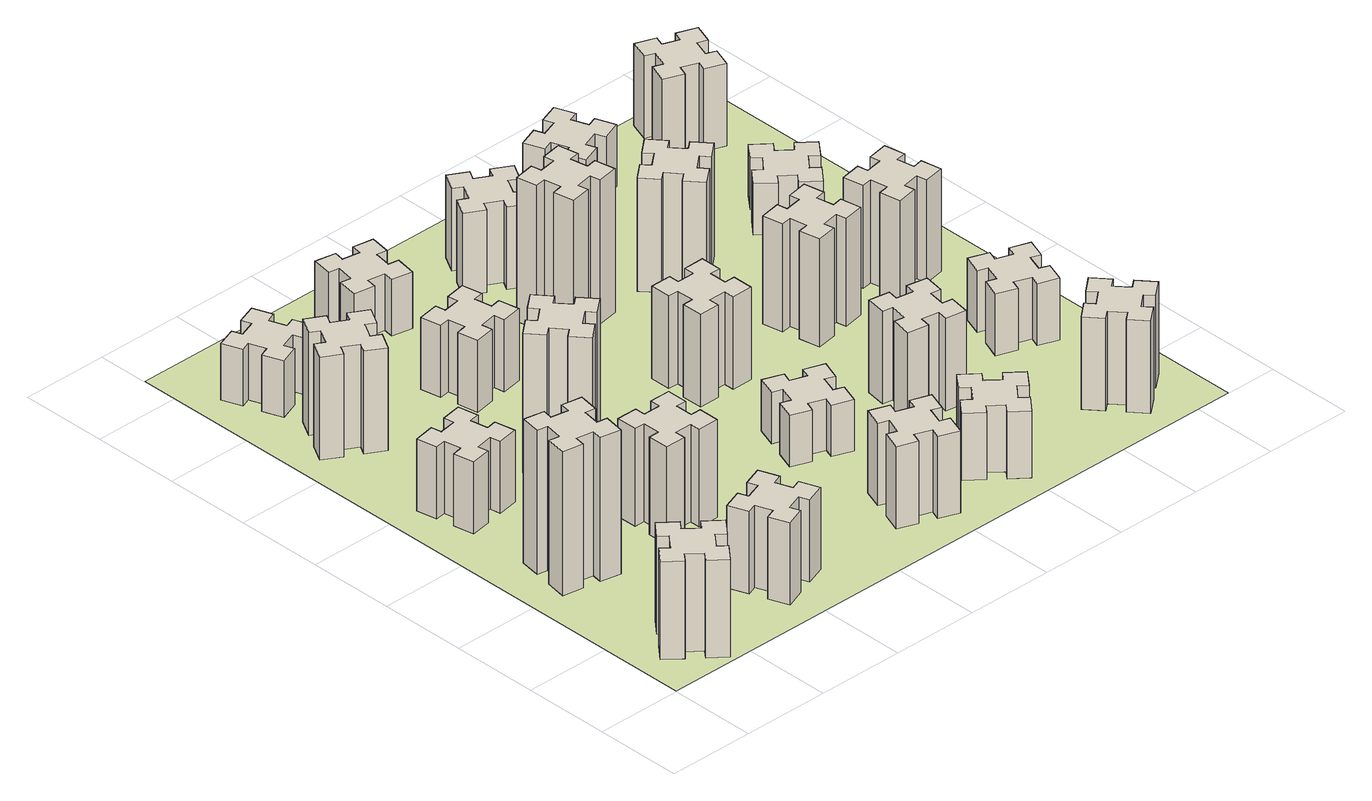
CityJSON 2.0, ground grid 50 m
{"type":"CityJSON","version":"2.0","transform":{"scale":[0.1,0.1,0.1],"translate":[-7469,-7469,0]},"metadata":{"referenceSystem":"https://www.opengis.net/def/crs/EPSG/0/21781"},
"CityObjects":{
"building1":{"type":"Building","attributes":{"class":"1000","function":"1000","usage":"1000","yearOfConstruction":2016,"roofType":"1000","measuredHeight":57,"storeysAboveGround":30,"storeysBelowGround":0},"geometry":[{"type":"Solid","lod":"1","boundaries":[[[[0,1,2,3,4,5,6,7,8,9,10,11,12,13,14,15,16,17,18,19]],[[17,16,20,21]],[[16,15,22,20]],[[15,14,23,22]],[[14,13,24,23]],[[13,12,25,24]],[[12,11,26,25]],[[11,10,27,26]],[[10,9,28,27]],[[9,8,29,28]],[[8,7,30,29]],[[7,6,31,30]],[[6,5,32,31]],[[5,4,33,32]],[[4,3,34,33]],[[3,2,35,34]],[[2,1,36,35]],[[1,0,37,36]],[[0,19,38,37]],[[19,18,39,38]],[[18,17,21,39]],[[24,25,26,27,28,29,30,31,32,33,34,35,36,37,38,39,21,20,22,23]]]]}]},
"building2":{"type":"Building","attributes":{"class":"1000","function":"1000","usage":"1000","yearOfConstruction":2016,"roofType":"1000","measuredHeight":84,"storeysAboveGround":30,"storeysBelowGround":0},"geometry":[{"type":"Solid","lod":"1","boundaries":[[[[40,41,42,43,44,45,46,47,48,49,50,51,52,53,54,55,56,57,58,59]],[[57,56,60,61]],[[56,55,62,60]],[[55,54,63,62]],[[54,53,64,63]],[[53,52,65,64]],[[52,51,66,65]],[[51,50,67,66]],[[50,49,68,67]],[[49,48,69,68]],[[48,47,70,69]],[[47,46,71,70]],[[46,45,72,71]],[[45,44,73,72]],[[44,43,74,73]],[[43,42,75,74]],[[42,41,76,75]],[[41,40,77,76]],[[40,59,78,77]],[[59,58,79,78]],[[58,57,61,79]],[[64,65,66,67,68,69,70,71,72,73,74,75,76,77,78,79,61,60,62,63]]]]}]},
"building3":{"type":"Building","attributes":{"class":"1000","function":"1000","usage":"1000","yearOfConstruction":2016,"roofType":"1000","measuredHeight":42,"storeysAboveGround":30,"storeysBelowGround":0},"geometry":[{"type":"Solid","lod":"1","boundaries":[[[[80,81,82,83,84,85,86,87,88,89,90,91,92,93,94,95,96,97,98,99]],[[97,96,100,101]],[[96,95,102,100]],[[95,94,103,102]],[[94,93,104,103]],[[93,92,105,104]],[[92,91,106,105]],[[91,90,107,106]],[[90,89,108,107]],[[89,88,109,108]],[[88,87,110,109]],[[87,86,111,110]],[[86,85,112,111]],[[85,84,113,112]],[[84,83,114,113]],[[83,82,115,114]],[[82,81,116,115]],[[81,80,117,116]],[[80,99,118,117]],[[99,98,119,118]],[[98,97,101,119]],[[104,105,106,107,108,109,110,111,112,113,114,115,116,117,118,119,101,100,102,103]]]]}]},
"building4":{"type":"Building","attributes":{"class":"1000","function":"1000","usage":"1000","yearOfConstruction":2016,"roofType":"1000","measuredHeight":48,"storeysAboveGround":30,"storeysBelowGround":0},"geometry":[{"type":"Solid","lod":"1","boundaries":[[[[120,121,122,123,124,125,126,127,128,129,130,131,132,133,134,135,136,137,138,139]],[[137,136,140,141]],[[136,135,142,140]],[[135,134,143,142]],[[134,133,144,143]],[[133,132,145,144]],[[132,131,146,145]],[[131,130,147,146]],[[130,129,148,147]],[[129,128,149,148]],[[128,127,150,149]],[[127,126,151,150]],[[126,125,152,151]],[[125,124,153,152]],[[124,123,154,153]],[[123,122,155,154]],[[122,121,156,155]],[[121,120,157,156]],[[120,139,158,157]],[[139,138,159,158]],[[138,137,141,159]],[[144,145,146,147,148,149,150,151,152,153,154,155,156,157,158,159,141,140,142,143]]]]}]},
"building5":{"type":"Building","attributes":{"class":"1000","function":"1000","usage":"1000","yearOfConstruction":2016,"roofType":"1000","measuredHeight":60,"storeysAboveGround":30,"storeysBelowGround":0},"geometry":[{"type":"Solid","lod":"1","boundaries":[[[[160,161,162,163,164,165,166,167,168,169,170,171,172,173,174,175,176,177,178,179]],[[177,176,180,181]],[[176,175,182,180]],[[175,174,183,182]],[[174,173,184,183]],[[173,172,185,184]],[[172,171,186,185]],[[171,170,187,186]],[[170,169,188,187]],[[169,168,189,188]],[[168,167,190,189]],[[167,166,191,190]],[[166,165,192,191]],[[165,164,193,192]],[[164,163,194,193]],[[163,162,195,194]],[[162,161,196,195]],[[161,160,197,196]],[[160,179,198,197]],[[179,178,199,198]],[[178,177,181,199]],[[184,185,186,187,188,189,190,191,192,193,194,195,196,197,198,199,181,180,182,183]]]]}]},
"building6":{"type":"Building","attributes":{"class":"1000","function":"1000","usage":"1000","yearOfConstruction":2016,"roofType":"1000","measuredHeight":33,"storeysAboveGround":30,"storeysBelowGround":0},"geometry":[{"type":"Solid","lod":"1","boundaries":[[[[200,201,202,203,204,205,206,207,208,209,210,211,212,213,214,215,216,217,218,219]],[[217,216,220,221]],[[216,215,222,220]],[[215,214,223,222]],[[214,213,224,223]],[[213,212,225,224]],[[212,211,226,225]],[[211,210,227,226]],[[210,209,228,227]],[[209,208,229,228]],[[208,207,230,229]],[[207,206,231,230]],[[206,205,232,231]],[[205,204,233,232]],[[204,203,234,233]],[[203,202,235,234]],[[202,201,236,235]],[[201,200,237,236]],[[200,219,238,237]],[[219,218,239,238]],[[218,217,221,239]],[[224,225,226,227,228,229,230,231,232,233,234,235,236,237,238,239,221,220,222,223]]]]}]},
"building7":{"type":"Building","attributes":{"class":"1000","function":"1000","usage":"1000","yearOfConstruction":2016,"roofType":"1000","measuredHeight":57,"storeysAboveGround":30,"storeysBelowGround":0},"geometry":[{"type":"Solid","lod":"1","boundaries":[[[[240,241,242,243,244,245,246,247,248,249,250,251,252,253,254,255,256,257,258,259]],[[257,256,260,261]],[[256,255,262,260]],[[255,254,263,262]],[[254,253,264,263]],[[253,252,265,264]],[[252,251,266,265]],[[251,250,267,266]],[[250,249,268,267]],[[249,248,269,268]],[[248,247,270,269]],[[247,246,271,270]],[[246,245,272,271]],[[245,244,273,272]],[[244,243,274,273]],[[243,242,275,274]],[[242,241,276,275]],[[241,240,277,276]],[[240,259,278,277]],[[259,258,279,278]],[[258,257,261,279]],[[264,265,266,267,268,269,270,271,272,273,274,275,276,277,278,279,261,260,262,263]]]]}]},
"building8":{"type":"Building","attributes":{"class":"1000","function":"1000","usage":"1000","yearOfConstruction":2016,"roofType":"1000","measuredHeight":81,"storeysAboveGround":30,"storeysBelowGround":0},"geometry":[{"type":"Solid","lod":"1","boundaries":[[[[280,281,282,283,284,285,286,287,288,289,290,291,292,293,294,295,296,297,298,299]],[[297,296,300,301]],[[296,295,302,300]],[[295,294,303,302]],[[294,293,304,303]],[[293,292,305,304]],[[292,291,306,305]],[[291,290,307,306]],[[290,289,308,307]],[[289,288,309,308]],[[288,287,310,309]],[[287,286,311,310]],[[286,285,312,311]],[[285,284,313,312]],[[284,283,314,313]],[[283,282,315,314]],[[282,281,316,315]],[[281,280,317,316]],[[280,299,318,317]],[[299,298,319,318]],[[298,297,301,319]],[[304,305,306,307,308,309,310,311,312,313,314,315,316,317,318,319,301,300,302,303]]]]}]},
"building9":{"type":"Building","attributes":{"class":"1000","function":"1000","usage":"1000","yearOfConstruction":2016,"roofType":"1000","measuredHeight":42,"storeysAboveGround":30,"storeysBelowGround":0},"geometry":[{"type":"Solid","lod":"1","boundaries":[[[[320,321,322,323,324,325,326,327,328,329,330,331,332,333,334,335,336,337,338,339]],[[337,336,340,341]],[[336,335,342,340]],[[335,334,343,342]],[[334,333,344,343]],[[333,332,345,344]],[[332,331,346,345]],[[331,330,347,346]],[[330,329,348,347]],[[329,328,349,348]],[[328,327,350,349]],[[327,326,351,350]],[[326,325,352,351]],[[325,324,353,352]],[[324,323,354,353]],[[323,322,355,354]],[[322,321,356,355]],[[321,320,357,356]],[[320,339,358,357]],[[339,338,359,358]],[[338,337,341,359]],[[344,345,346,347,348,349,350,351,352,353,354,355,356,357,358,359,341,340,342,343]]]]}]},
"building10":{"type":"Building","attributes":{"class":"1000","function":"1000","usage":"1000","yearOfConstruction":2016,"roofType":"1000","measuredHeight":48,"storeysAboveGround":30,"storeysBelowGround":0},"geometry":[{"type":"Solid","lod":"1","boundaries":[[[[360,361,362,363,364,365,366,367,368,369,370,371,372,373,374,375,376,377,378,379]],[[377,376,380,381]],[[376,375,382,380]],[[375,374,383,382]],[[374,373,384,383]],[[373,372,385,384]],[[372,371,386,385]],[[371,370,387,386]],[[370,369,388,387]],[[369,368,389,388]],[[368,367,390,389]],[[367,366,391,390]],[[366,365,392,391]],[[365,364,393,392]],[[364,363,394,393]],[[363,362,395,394]],[[362,361,396,395]],[[361,360,397,396]],[[360,379,398,397]],[[379,378,399,398]],[[378,377,381,399]],[[384,385,386,387,388,389,390,391,392,393,394,395,396,397,398,399,381,380,382,383]]]]}]},
"building11":{"type":"Building","attributes":{"class":"1000","function":"1000","usage":"1000","yearOfConstruction":2016,"roofType":"1000","measuredHeight":33,"storeysAboveGround":30,"storeysBelowGround":0},"geometry":[{"type":"Solid","lod":"1","boundaries":[[[[400,401,402,403,404,405,406,407,408,409,410,411,412,413,414,415,416,417,418,419]],[[417,416,420,421]],[[416,415,422,420]],[[415,414,423,422]],[[414,413,424,423]],[[413,412,425,424]],[[412,411,426,425]],[[411,410,427,426]],[[410,409,428,427]],[[409,408,429,428]],[[408,407,430,429]],[[407,406,431,430]],[[406,405,432,431]],[[405,404,433,432]],[[404,403,434,433]],[[403,402,435,434]],[[402,401,436,435]],[[401,400,437,436]],[[400,419,438,437]],[[419,418,439,438]],[[418,417,421,439]],[[424,425,426,427,428,429,430,431,432,433,434,435,436,437,438,439,421,420,422,423]]]]}]},
"building12":{"type":"Building","attributes":{"class":"1000","function":"1000","usage":"1000","yearOfConstruction":2016,"roofType":"1000","measuredHeight":30,"storeysAboveGround":30,"storeysBelowGround":0},"geometry":[{"type":"Solid","lod":"1","boundaries":[[[[440,441,442,443,444,445,446,447,448,449,450,451,452,453,454,455,456,457,458,459]],[[457,456,460,461]],[[456,455,462,460]],[[455,454,463,462]],[[454,453,464,463]],[[453,452,465,464]],[[452,451,466,465]],[[451,450,467,466]],[[450,449,468,467]],[[449,448,469,468]],[[448,447,470,469]],[[447,446,471,470]],[[446,445,472,471]],[[445,444,473,472]],[[444,443,474,473]],[[443,442,475,474]],[[442,441,476,475]],[[441,440,477,476]],[[440,459,478,477]],[[459,458,479,478]],[[458,457,461,479]],[[464,465,466,467,468,469,470,471,472,473,474,475,476,477,478,479,461,460,462,463]]]]}]},
"building13":{"type":"Building","attributes":{"class":"1000","function":"1000","usage":"1000","yearOfConstruction":2016,"roofType":"1000","measuredHeight":54,"storeysAboveGround":30,"storeysBelowGround":0},"geometry":[{"type":"Solid","lod":"1","boundaries":[[[[480,481,482,483,484,485,486,487,488,489,490,491,492,493,494,495,496,497,498,499]],[[497,496,500,501]],[[496,495,502,500]],[[495,494,503,502]],[[494,493,504,503]],[[493,492,505,504]],[[492,491,506,505]],[[491,490,507,506]],[[490,489,508,507]],[[489,488,509,508]],[[488,487,510,509]],[[487,486,511,510]],[[486,485,512,511]],[[485,484,513,512]],[[484,483,514,513]],[[483,482,515,514]],[[482,481,516,515]],[[481,480,517,516]],[[480,499,518,517]],[[499,498,519,518]],[[498,497,501,519]],[[504,505,506,507,508,509,510,511,512,513,514,515,516,517,518,519,501,500,502,503]]]]}]},
"building14":{"type":"Building","attributes":{"class":"1000","function":"1000","usage":"1000","yearOfConstruction":2016,"roofType":"1000","measuredHeight":39,"storeysAboveGround":30,"storeysBelowGround":0},"geometry":[{"type":"Solid","lod":"1","boundaries":[[[[520,521,522,523,524,525,526,527,528,529,530,531,532,533,534,535,536,537,538,539]],[[537,536,540,541]],[[536,535,542,540]],[[535,534,543,542]],[[534,533,544,543]],[[533,532,545,544]],[[532,531,546,545]],[[531,530,547,546]],[[530,529,548,547]],[[529,528,549,548]],[[528,527,550,549]],[[527,526,551,550]],[[526,525,552,551]],[[525,524,553,552]],[[524,523,554,553]],[[523,522,555,554]],[[522,521,556,555]],[[521,520,557,556]],[[520,539,558,557]],[[539,538,559,558]],[[538,537,541,559]],[[544,545,546,547,548,549,550,551,552,553,554,555,556,557,558,559,541,540,542,543]]]]}]},
"building15":{"type":"Building","attributes":{"class":"1000","function":"1000","usage":"1000","yearOfConstruction":2016,"roofType":"1000","measuredHeight":84,"storeysAboveGround":30,"storeysBelowGround":0},"geometry":[{"type":"Solid","lod":"1","boundaries":[[[[560,561,562,563,564,565,566,567,568,569,570,571,572,573,574,575,576,577,578,579]],[[577,576,580,581]],[[576,575,582,580]],[[575,574,583,582]],[[574,573,584,583]],[[573,572,585,584]],[[572,571,586,585]],[[571,570,587,586]],[[570,569,588,587]],[[569,568,589,588]],[[568,567,590,589]],[[567,566,591,590]],[[566,565,592,591]],[[565,564,593,592]],[[564,563,594,593]],[[563,562,595,594]],[[562,561,596,595]],[[561,560,597,596]],[[560,579,598,597]],[[579,578,599,598]],[[578,577,581,599]],[[584,585,586,587,588,589,590,591,592,593,594,595,596,597,598,599,581,580,582,583]]]]}]},
"building16":{"type":"Building","attributes":{"class":"1000","function":"1000","usage":"1000","yearOfConstruction":2016,"roofType":"1000","measuredHeight":48,"storeysAboveGround":30,"storeysBelowGround":0},"geometry":[{"type":"Solid","lod":"1","boundaries":[[[[600,601,602,603,604,605,606,607,608,609,610,611,612,613,614,615,616,617,618,619]],[[617,616,620,621]],[[616,615,622,620]],[[615,614,623,622]],[[614,613,624,623]],[[613,612,625,624]],[[612,611,626,625]],[[611,610,627,626]],[[610,609,628,627]],[[609,608,629,628]],[[608,607,630,629]],[[607,606,631,630]],[[606,605,632,631]],[[605,604,633,632]],[[604,603,634,633]],[[603,602,635,634]],[[602,601,636,635]],[[601,600,637,636]],[[600,619,638,637]],[[619,618,639,638]],[[618,617,621,639]],[[624,625,626,627,628,629,630,631,632,633,634,635,636,637,638,639,621,620,622,623]]]]}]},
"building17":{"type":"Building","attributes":{"class":"1000","function":"1000","usage":"1000","yearOfConstruction":2016,"roofType":"1000","measuredHeight":54,"storeysAboveGround":30,"storeysBelowGround":0},"geometry":[{"type":"Solid","lod":"1","boundaries":[[[[640,641,642,643,644,645,646,647,648,649,650,651,652,653,654,655,656,657,658,659]],[[657,656,660,661]],[[656,655,662,660]],[[655,654,663,662]],[[654,653,664,663]],[[653,652,665,664]],[[652,651,666,665]],[[651,650,667,666]],[[650,649,668,667]],[[649,648,669,668]],[[648,647,670,669]],[[647,646,671,670]],[[646,645,672,671]],[[645,644,673,672]],[[644,643,674,673]],[[643,642,675,674]],[[642,641,676,675]],[[641,640,677,676]],[[640,659,678,677]],[[659,658,679,678]],[[658,657,661,679]],[[664,665,666,667,668,669,670,671,672,673,674,675,676,677,678,679,661,660,662,663]]]]}]},
"building18":{"type":"Building","attributes":{"class":"1000","function":"1000","usage":"1000","yearOfConstruction":2016,"roofType":"1000","measuredHeight":63,"storeysAboveGround":30,"storeysBelowGround":0},"geometry":[{"type":"Solid","lod":"1","boundaries":[[[[680,681,682,683,684,685,686,687,688,689,690,691,692,693,694,695,696,697,698,699]],[[697,696,700,701]],[[696,695,702,700]],[[695,694,703,702]],[[694,693,704,703]],[[693,692,705,704]],[[692,691,706,705]],[[691,690,707,706]],[[690,689,708,707]],[[689,688,709,708]],[[688,687,710,709]],[[687,686,711,710]],[[686,685,712,711]],[[685,684,713,712]],[[684,683,714,713]],[[683,682,715,714]],[[682,681,716,715]],[[681,680,717,716]],[[680,699,718,717]],[[699,698,719,718]],[[698,697,701,719]],[[704,705,706,707,708,709,710,711,712,713,714,715,716,717,718,719,701,700,702,703]]]]}]},
"building19":{"type":"Building","attributes":{"class":"1000","function":"1000","usage":"1000","yearOfConstruction":2016,"roofType":"1000","measuredHeight":66,"storeysAboveGround":30,"storeysBelowGround":0},"geometry":[{"type":"Solid","lod":"1","boundaries":[[[[720,721,722,723,724,725,726,727,728,729,730,731,732,733,734,735,736,737,738,739]],[[737,736,740,741]],[[736,735,742,740]],[[735,734,743,742]],[[734,733,744,743]],[[733,732,745,744]],[[732,731,746,745]],[[731,730,747,746]],[[730,729,748,747]],[[729,728,749,748]],[[728,727,750,749]],[[727,726,751,750]],[[726,725,752,751]],[[725,724,753,752]],[[724,723,754,753]],[[723,722,755,754]],[[722,721,756,755]],[[721,720,757,756]],[[720,739,758,757]],[[739,738,759,758]],[[738,737,741,759]],[[744,745,746,747,748,749,750,751,752,753,754,755,756,757,758,759,741,740,742,743]]]]}]},
"building20":{"type":"Building","attributes":{"class":"1000","function":"1000","usage":"1000","yearOfConstruction":2016,"roofType":"1000","measuredHeight":54,"storeysAboveGround":30,"storeysBelowGround":0},"geometry":[{"type":"Solid","lod":"1","boundaries":[[[[760,761,762,763,764,765,766,767,768,769,770,771,772,773,774,775,776,777,778,779]],[[777,776,780,781]],[[776,775,782,780]],[[775,774,783,782]],[[774,773,784,783]],[[773,772,785,784]],[[772,771,786,785]],[[771,770,787,786]],[[770,769,788,787]],[[769,768,789,788]],[[768,767,790,789]],[[767,766,791,790]],[[766,765,792,791]],[[765,764,793,792]],[[764,763,794,793]],[[763,762,795,794]],[[762,761,796,795]],[[761,760,797,796]],[[760,779,798,797]],[[779,778,799,798]],[[778,777,781,799]],[[784,785,786,787,788,789,790,791,792,793,794,795,796,797,798,799,781,780,782,783]]]]}]},
"building21":{"type":"Building","attributes":{"class":"1000","function":"1000","usage":"1000","yearOfConstruction":2016,"roofType":"1000","measuredHeight":36,"storeysAboveGround":30,"storeysBelowGround":0},"geometry":[{"type":"Solid","lod":"1","boundaries":[[[[800,801,802,803,804,805,806,807,808,809,810,811,812,813,814,815,816,817,818,819]],[[817,816,820,821]],[[816,815,822,820]],[[815,814,823,822]],[[814,813,824,823]],[[813,812,825,824]],[[812,811,826,825]],[[811,810,827,826]],[[810,809,828,827]],[[809,808,829,828]],[[808,807,830,829]],[[807,806,831,830]],[[806,805,832,831]],[[805,804,833,832]],[[804,803,834,833]],[[803,802,835,834]],[[802,801,836,835]],[[801,800,837,836]],[[800,819,838,837]],[[819,818,839,838]],[[818,817,821,839]],[[824,825,826,827,828,829,830,831,832,833,834,835,836,837,838,839,821,820,822,823]]]]}]},
"building22":{"type":"Building","attributes":{"class":"1000","function":"1000","usage":"1000","yearOfConstruction":2016,"roofType":"1000","measuredHeight":36,"storeysAboveGround":30,"storeysBelowGround":0},"geometry":[{"type":"Solid","lod":"1","boundaries":[[[[840,841,842,843,844,845,846,847,848,849,850,851,852,853,854,855,856,857,858,859]],[[857,856,860,861]],[[856,855,862,860]],[[855,854,863,862]],[[854,853,864,863]],[[853,852,865,864]],[[852,851,866,865]],[[851,850,867,866]],[[850,849,868,867]],[[849,848,869,868]],[[848,847,870,869]],[[847,846,871,870]],[[846,845,872,871]],[[845,844,873,872]],[[844,843,874,873]],[[843,842,875,874]],[[842,841,876,875]],[[841,840,877,876]],[[840,859,878,877]],[[859,858,879,878]],[[858,857,861,879]],[[864,865,866,867,868,869,870,871,872,873,874,875,876,877,878,879,861,860,862,863]]]]}]},
"building23":{"type":"Building","attributes":{"class":"1000","function":"1000","usage":"1000","yearOfConstruction":2016,"roofType":"1000","measuredHeight":60,"storeysAboveGround":30,"storeysBelowGround":0},"geometry":[{"type":"Solid","lod":"1","boundaries":[[[[880,881,882,883,884,885,886,887,888,889,890,891,892,893,894,895,896,897,898,899]],[[897,896,900,901]],[[896,895,902,900]],[[895,894,903,902]],[[894,893,904,903]],[[893,892,905,904]],[[892,891,906,905]],[[891,890,907,906]],[[890,889,908,907]],[[889,888,909,908]],[[888,887,910,909]],[[887,886,911,910]],[[886,885,912,911]],[[885,884,913,912]],[[884,883,914,913]],[[883,882,915,914]],[[882,881,916,915]],[[881,880,917,916]],[[880,899,918,917]],[[899,898,919,918]],[[898,897,901,919]],[[904,905,906,907,908,909,910,911,912,913,914,915,916,917,918,919,901,900,902,903]]]]}]},
"building24":{"type":"Building","attributes":{"class":"1000","function":"1000","usage":"1000","yearOfConstruction":2016,"roofType":"1000","measuredHeight":30,"storeysAboveGround":30,"storeysBelowGround":0},"geometry":[{"type":"Solid","lod":"1","boundaries":[[[[920,921,922,923,924,925,926,927,928,929,930,931,932,933,934,935,936,937,938,939]],[[937,936,940,941]],[[936,935,942,940]],[[935,934,943,942]],[[934,933,944,943]],[[933,932,945,944]],[[932,931,946,945]],[[931,930,947,946]],[[930,929,948,947]],[[929,928,949,948]],[[928,927,950,949]],[[927,926,951,950]],[[926,925,952,951]],[[925,924,953,952]],[[924,923,954,953]],[[923,922,955,954]],[[922,921,956,955]],[[921,920,957,956]],[[920,939,958,957]],[[939,938,959,958]],[[938,937,941,959]],[[944,945,946,947,948,949,950,951,952,953,954,955,956,957,958,959,941,940,942,943]]]]}]},
"building25":{"type":"Building","attributes":{"class":"1000","function":"1000","usage":"1000","yearOfConstruction":2016,"roofType":"1000","measuredHeight":48,"storeysAboveGround":30,"storeysBelowGround":0},"geometry":[{"type":"Solid","lod":"1","boundaries":[[[[960,961,962,963,964,965,966,967,968,969,970,971,972,973,974,975,976,977,978,979]],[[977,976,980,981]],[[976,975,982,980]],[[975,974,983,982]],[[974,973,984,983]],[[973,972,985,984]],[[972,971,986,985]],[[971,970,987,986]],[[970,969,988,987]],[[969,968,989,988]],[[968,967,990,989]],[[967,966,991,990]],[[966,965,992,991]],[[965,964,993,992]],[[964,963,994,993]],[[963,962,995,994]],[[962,961,996,995]],[[961,960,997,996]],[[960,979,998,997]],[[979,978,999,998]],[[978,977,981,999]],[[984,985,986,987,988,989,990,991,992,993,994,995,996,997,998,999,981,980,982,983]]]]}]},
"landuse1":{"type":"LandUse","attributes":{"name":"plot1","function":"1010"},"geometry":[{"type":"MultiSurface","lod":"1","boundaries":[[[1000,1001,1002,1003]]]}]}
},
"vertices":[
[427,166,0],[492,243,0],[538,204,0],[615,296,0],[523,373,0],[484,327,0],[408,392,0],[446,438,0],[354,515,0],[277,423,0],[323,384,0],[259,308,0],[213,346,0],[136,254,0],[228,177,0],[266,223,0],[343,159,0],[304,113,0],[396,36,0],[473,128,0],[343,159,570],[304,113,570],[266,223,570],[228,177,570],[136,254,570],[213,346,570],[259,308,570],[323,384,570],[277,423,570],[354,515,570],[446,438,570],[408,392,570],[484,327,570],[523,373,570],[615,296,570],[538,204,570],[492,243,570],[427,166,570],[473,128,570],[396,36,570],
[475,1047,0],[492,1145,0],[551,1135,0],[572,1253,0],[454,1274,0],[444,1215,0],[345,1232,0],[356,1291,0],[237,1312,0],[217,1194,0],[276,1184,0],[258,1085,0],[199,1096,0],[178,977,0],[297,957,0],[307,1016,0],[405,998,0],[395,939,0],[513,918,0],[534,1037,0],[405,998,840],[395,939,840],[307,1016,840],[297,957,840],[178,977,840],[199,1096,840],[258,1085,840],[276,1184,840],[217,1194,840],[237,1312,840],[356,1291,840],[345,1232,840],[444,1215,840],[454,1274,840],[572,1253,840],[551,1135,840],[492,1145,840],[475,1047,840],[534,1037,840],[513,918,840],
[405,1972,0],[307,1955,0],[297,2014,0],[178,1993,0],[199,1875,0],[258,1885,0],[276,1787,0],[217,1777,0],[237,1658,0],[356,1679,0],[345,1738,0],[444,1756,0],[454,1697,0],[572,1717,0],[551,1836,0],[492,1825,0],[475,1924,0],[534,1934,0],[513,2052,0],[395,2031,0],[475,1924,420],[534,1934,420],[492,1825,420],[551,1836,420],[572,1717,420],[454,1697,420],[444,1756,420],[345,1738,420],[356,1679,420],[237,1658,420],[217,1777,420],[276,1787,420],[258,1885,420],[199,1875,420],[178,1993,420],[297,2014,420],[307,1955,420],[405,1972,420],[395,2031,420],[513,2052,420],
[895,385,0],[929,291,0],[873,270,0],[914,157,0],[1027,199,0],[1006,255,0],[1100,289,0],[1120,233,0],[1233,274,0],[1192,387,0],[1136,366,0],[1102,460,0],[1158,480,0],[1117,593,0],[1004,552,0],[1025,496,0],[931,462,0],[910,518,0],[797,477,0],[839,364,0],[931,462,480],[910,518,480],[1025,496,480],[1004,552,480],[1117,593,480],[1158,480,480],[1102,460,480],[1136,366,480],[1192,387,480],[1233,274,480],[1120,233,480],[1100,289,480],[1006,255,480],[1027,199,480],[914,157,480],[873,270,480],[929,291,480],[895,385,480],[839,364,480],[797,477,480],
[277,2625,0],[364,2575,0],[334,2523,0],[438,2463,0],[498,2567,0],[446,2597,0],[496,2684,0],[548,2654,0],[608,2758,0],[504,2818,0],[474,2766,0],[387,2816,0],[417,2868,0],[313,2928,0],[253,2824,0],[305,2794,0],[255,2707,0],[203,2737,0],[143,2633,0],[247,2573,0],[255,2707,600],[203,2737,600],[305,2794,600],[253,2824,600],[313,2928,600],[417,2868,600],[387,2816,600],[474,2766,600],[504,2818,600],[608,2758,600],[548,2654,600],[496,2684,600],[446,2597,600],[498,2567,600],[438,2463,600],[334,2523,600],[364,2575,600],[277,2625,600],[247,2573,600],[143,2633,600],
[366,3115,0],[460,3149,0],[480,3093,0],[593,3134,0],[552,3247,0],[496,3226,0],[462,3320,0],[518,3340,0],[477,3453,0],[364,3412,0],[385,3356,0],[291,3322,0],[270,3378,0],[157,3337,0],[199,3224,0],[255,3245,0],[289,3151,0],[233,3130,0],[274,3017,0],[387,3059,0],[289,3151,330],[233,3130,330],[255,3245,330],[199,3224,330],[157,3337,330],[270,3378,330],[291,3322,330],[385,3356,330],[364,3412,330],[477,3453,330],[518,3340,330],[462,3320,330],[496,3226,330],[552,3247,330],[593,3134,330],[480,3093,330],[460,3149,330],[366,3115,330],[387,3059,330],[274,3017,330],
[965,1005,0],[1065,1005,0],[1065,945,0],[1185,945,0],[1185,1065,0],[1125,1065,0],[1125,1165,0],[1185,1165,0],[1185,1285,0],[1065,1285,0],[1065,1225,0],[965,1225,0],[965,1285,0],[845,1285,0],[845,1165,0],[905,1165,0],[905,1065,0],[845,1065,0],[845,945,0],[965,945,0],[905,1065,570],[845,1065,570],[905,1165,570],[845,1165,570],[845,1285,570],[965,1285,570],[965,1225,570],[1065,1225,570],[1065,1285,570],[1185,1285,570],[1185,1165,570],[1125,1165,570],[1125,1065,570],[1185,1065,570],[1185,945,570],[1065,945,570],[1065,1005,570],[965,1005,570],[965,945,570],[845,945,570],
[983,1972,0],[906,1907,0],[868,1953,0],[776,1876,0],[853,1784,0],[899,1823,0],[963,1746,0],[917,1708,0],[994,1616,0],[1086,1693,0],[1048,1739,0],[1124,1803,0],[1163,1757,0],[1255,1834,0],[1178,1926,0],[1132,1888,0],[1067,1964,0],[1113,2003,0],[1036,2095,0],[944,2018,0],[1067,1964,810],[1113,2003,810],[1132,1888,810],[1178,1926,810],[1255,1834,810],[1163,1757,810],[1124,1803,810],[1048,1739,810],[1086,1693,810],[994,1616,810],[917,1708,810],[963,1746,810],[899,1823,810],[853,1784,810],[776,1876,810],[868,1953,810],[906,1907,810],[983,1972,810],[944,2018,810],[1036,2095,810],
[1232,2565,0],[1215,2664,0],[1274,2674,0],[1253,2792,0],[1135,2771,0],[1145,2712,0],[1047,2695,0],[1037,2754,0],[918,2733,0],[939,2615,0],[998,2625,0],[1016,2527,0],[957,2517,0],[977,2398,0],[1096,2419,0],[1085,2478,0],[1184,2496,0],[1194,2437,0],[1312,2457,0],[1291,2576,0],[1184,2496,420],[1194,2437,420],[1085,2478,420],[1096,2419,420],[977,2398,420],[957,2517,420],[1016,2527,420],[998,2625,420],[939,2615,420],[918,2733,420],[1037,2754,420],[1047,2695,420],[1145,2712,420],[1135,2771,420],[1253,2792,420],[1274,2674,420],[1215,2664,420],[1232,2565,420],[1291,2576,420],[1312,2457,420],
[2040,462,0],[1946,496,0],[1967,552,0],[1854,593,0],[1813,480,0],[1869,460,0],[1835,366,0],[1779,387,0],[1737,274,0],[1850,233,0],[1871,289,0],[1965,255,0],[1944,199,0],[2057,157,0],[2098,270,0],[2042,291,0],[2076,385,0],[2132,364,0],[2173,477,0],[2060,518,0],[2076,385,480],[2132,364,480],[2042,291,480],[2098,270,480],[2057,157,480],[1944,199,480],[1965,255,480],[1871,289,480],[1850,233,480],[1737,274,480],[1779,387,480],[1835,366,480],[1869,460,480],[1813,480,480],[1854,593,480],[1967,552,480],[1946,496,480],[2040,462,480],[2060,518,480],[2173,477,480],
[1047,3236,0],[1145,3218,0],[1135,3159,0],[1253,3138,0],[1274,3257,0],[1215,3267,0],[1232,3365,0],[1291,3355,0],[1312,3473,0],[1194,3494,0],[1184,3435,0],[1085,3452,0],[1096,3511,0],[977,3532,0],[957,3414,0],[1016,3404,0],[998,3305,0],[939,3316,0],[918,3197,0],[1037,3177,0],[998,3305,330],[939,3316,330],[1016,3404,330],[957,3414,330],[977,3532,330],[1096,3511,330],[1085,3452,330],[1184,3435,330],[1194,3494,330],[1312,3473,330],[1291,3355,330],[1232,3365,330],[1215,3267,330],[1274,3257,330],[1253,3138,330],[1135,3159,330],[1145,3218,330],[1047,3236,330],[1037,3177,330],[918,3197,330],
[1869,1200,0],[1835,1106,0],[1779,1127,0],[1737,1014,0],[1850,973,0],[1871,1029,0],[1965,995,0],[1944,939,0],[2057,897,0],[2098,1010,0],[2042,1031,0],[2076,1125,0],[2132,1104,0],[2173,1217,0],[2060,1258,0],[2040,1202,0],[1946,1236,0],[1967,1292,0],[1854,1333,0],[1813,1220,0],[1946,1236,300],[1967,1292,300],[2040,1202,300],[2060,1258,300],[2173,1217,300],[2132,1104,300],[2076,1125,300],[2042,1031,300],[2098,1010,300],[2057,897,300],[1944,939,300],[1965,995,300],[1871,1029,300],[1850,973,300],[1737,1014,300],[1779,1127,300],[1835,1106,300],[1869,1200,300],[1813,1220,300],[1854,1333,300],
[1905,1745,0],[2005,1745,0],[2005,1685,0],[2125,1685,0],[2125,1805,0],[2065,1805,0],[2065,1905,0],[2125,1905,0],[2125,2025,0],[2005,2025,0],[2005,1965,0],[1905,1965,0],[1905,2025,0],[1785,2025,0],[1785,1905,0],[1845,1905,0],[1845,1805,0],[1785,1805,0],[1785,1685,0],[1905,1685,0],[1845,1805,540],[1785,1805,540],[1845,1905,540],[1785,1905,540],[1785,2025,540],[1905,2025,540],[1905,1965,540],[2005,1965,540],[2005,2025,540],[2125,2025,540],[2125,1905,540],[2065,1905,540],[2065,1805,540],[2125,1805,540],[2125,1685,540],[2005,1685,540],[2005,1745,540],[1905,1745,540],[1905,1685,540],[1785,1685,540],
[2443,484,0],[2379,408,0],[2333,446,0],[2256,354,0],[2348,277,0],[2386,323,0],[2463,259,0],[2424,213,0],[2516,136,0],[2593,228,0],[2547,266,0],[2612,343,0],[2658,304,0],[2735,396,0],[2643,473,0],[2604,427,0],[2528,492,0],[2566,538,0],[2474,615,0],[2397,523,0],[2528,492,390],[2566,538,390],[2604,427,390],[2643,473,390],[2735,396,390],[2658,304,390],[2612,343,390],[2547,266,390],[2593,228,390],[2516,136,390],[2424,213,390],[2463,259,390],[2386,323,390],[2348,277,390],[2256,354,390],[2333,446,390],[2379,408,390],[2443,484,390],[2397,523,390],[2474,615,390],
[1885,2812,0],[1787,2795,0],[1777,2854,0],[1658,2833,0],[1679,2715,0],[1738,2725,0],[1756,2627,0],[1697,2617,0],[1717,2498,0],[1836,2519,0],[1825,2578,0],[1924,2596,0],[1934,2537,0],[2052,2557,0],[2031,2676,0],[1972,2665,0],[1955,2764,0],[2014,2774,0],[1993,2892,0],[1875,2871,0],[1955,2764,840],[2014,2774,840],[1972,2665,840],[2031,2676,840],[2052,2557,840],[1934,2537,840],[1924,2596,840],[1825,2578,840],[1836,2519,840],[1717,2498,840],[1697,2617,840],[1756,2627,840],[1738,2725,840],[1679,2715,840],[1658,2833,840],[1777,2854,840],[1787,2795,840],[1885,2812,840],[1875,2871,840],[1993,2892,840],
[1785,3334,0],[1735,3247,0],[1683,3277,0],[1623,3173,0],[1727,3113,0],[1757,3165,0],[1844,3115,0],[1814,3063,0],[1918,3003,0],[1978,3107,0],[1926,3137,0],[1976,3224,0],[2028,3194,0],[2088,3298,0],[1984,3358,0],[1954,3306,0],[1867,3356,0],[1897,3408,0],[1793,3468,0],[1733,3364,0],[1867,3356,480],[1897,3408,480],[1954,3306,480],[1984,3358,480],[2088,3298,480],[2028,3194,480],[1976,3224,480],[1926,3137,480],[1978,3107,480],[1918,3003,480],[1814,3063,480],[1844,3115,480],[1757,3165,480],[1727,3113,480],[1623,3173,480],[1683,3277,480],[1735,3247,480],[1785,3334,480],[1733,3364,480],[1793,3468,480],
[2496,1084,0],[2478,985,0],[2419,996,0],[2398,877,0],[2517,857,0],[2527,916,0],[2625,898,0],[2615,839,0],[2733,818,0],[2754,937,0],[2695,947,0],[2712,1045,0],[2771,1035,0],[2792,1153,0],[2674,1174,0],[2664,1115,0],[2565,1132,0],[2576,1191,0],[2457,1212,0],[2437,1094,0],[2565,1132,540],[2576,1191,540],[2664,1115,540],[2674,1174,540],[2792,1153,540],[2771,1035,540],[2712,1045,540],[2695,947,540],[2754,937,540],[2733,818,540],[2615,839,540],[2625,898,540],[2527,916,540],[2517,857,540],[2398,877,540],[2419,996,540],[2478,985,540],[2496,1084,540],[2437,1094,540],[2457,1212,540],
[2578,1885,0],[2596,1787,0],[2537,1777,0],[2557,1658,0],[2676,1679,0],[2665,1738,0],[2764,1756,0],[2774,1697,0],[2892,1717,0],[2871,1836,0],[2812,1825,0],[2795,1924,0],[2854,1934,0],[2833,2052,0],[2715,2031,0],[2725,1972,0],[2627,1955,0],[2617,2014,0],[2498,1993,0],[2519,1875,0],[2627,1955,630],[2617,2014,630],[2725,1972,630],[2715,2031,630],[2833,2052,630],[2854,1934,630],[2795,1924,630],[2812,1825,630],[2871,1836,630],[2892,1717,630],[2774,1697,630],[2764,1756,630],[2665,1738,630],[2676,1679,630],[2557,1658,630],[2537,1777,630],[2596,1787,630],[2578,1885,630],[2519,1875,630],[2498,1993,630],
[2528,2479,0],[2604,2543,0],[2643,2497,0],[2735,2574,0],[2658,2666,0],[2612,2628,0],[2547,2704,0],[2593,2743,0],[2516,2835,0],[2424,2758,0],[2463,2712,0],[2386,2647,0],[2348,2693,0],[2256,2616,0],[2333,2524,0],[2379,2563,0],[2443,2486,0],[2397,2448,0],[2474,2356,0],[2566,2433,0],[2443,2486,660],[2397,2448,660],[2379,2563,660],[2333,2524,660],[2256,2616,660],[2348,2693,660],[2386,2647,660],[2463,2712,660],[2424,2758,660],[2516,2835,660],[2593,2743,660],[2547,2704,660],[2612,2628,660],[2658,2666,660],[2735,2574,660],[2643,2497,660],[2604,2543,660],[2528,2479,660],[2566,2433,660],[2474,2356,660],
[3368,259,0],[3444,323,0],[3483,277,0],[3575,354,0],[3498,446,0],[3452,408,0],[3387,484,0],[3433,523,0],[3356,615,0],[3264,538,0],[3303,492,0],[3226,427,0],[3188,473,0],[3096,396,0],[3173,304,0],[3219,343,0],[3283,266,0],[3237,228,0],[3314,136,0],[3406,213,0],[3283,266,540],[3237,228,540],[3219,343,540],[3173,304,540],[3096,396,540],[3188,473,540],[3226,427,540],[3303,492,540],[3264,538,540],[3356,615,540],[3433,523,540],[3387,484,540],[3452,408,540],[3498,446,540],[3575,354,540],[3483,277,540],[3444,323,540],[3368,259,540],[3406,213,540],[3314,136,540],
[2716,3426,0],[2682,3520,0],[2738,3540,0],[2697,3653,0],[2584,3612,0],[2605,3556,0],[2511,3522,0],[2490,3578,0],[2377,3537,0],[2419,3424,0],[2475,3445,0],[2509,3351,0],[2453,3330,0],[2494,3217,0],[2607,3259,0],[2586,3315,0],[2680,3349,0],[2700,3293,0],[2813,3334,0],[2772,3447,0],[2680,3349,360],[2700,3293,360],[2586,3315,360],[2607,3259,360],[2494,3217,360],[2453,3330,360],[2509,3351,360],[2475,3445,360],[2419,3424,360],[2377,3537,360],[2490,3578,360],[2511,3522,360],[2605,3556,360],[2584,3612,360],[2697,3653,360],[2738,3540,360],[2682,3520,360],[2716,3426,360],[2772,3447,360],[2813,3334,360],
[3422,1031,0],[3456,1125,0],[3512,1104,0],[3553,1217,0],[3440,1258,0],[3420,1202,0],[3326,1236,0],[3347,1292,0],[3234,1333,0],[3193,1220,0],[3249,1200,0],[3215,1106,0],[3159,1127,0],[3117,1014,0],[3230,973,0],[3251,1029,0],[3345,995,0],[3324,939,0],[3437,897,0],[3478,1010,0],[3345,995,360],[3324,939,360],[3251,1029,360],[3230,973,360],[3117,1014,360],[3159,1127,360],[3215,1106,360],[3249,1200,360],[3193,1220,360],[3234,1333,360],[3347,1292,360],[3326,1236,360],[3420,1202,360],[3440,1258,360],[3553,1217,360],[3512,1104,360],[3456,1125,360],[3422,1031,360],[3478,1010,360],[3437,897,360],
[3352,1825,0],[3335,1924,0],[3394,1934,0],[3373,2052,0],[3255,2031,0],[3265,1972,0],[3167,1955,0],[3157,2014,0],[3038,1993,0],[3059,1875,0],[3118,1885,0],[3136,1787,0],[3077,1777,0],[3097,1658,0],[3216,1679,0],[3205,1738,0],[3304,1756,0],[3314,1697,0],[3432,1717,0],[3411,1836,0],[3304,1756,600],[3314,1697,600],[3205,1738,600],[3216,1679,600],[3097,1658,600],[3077,1777,600],[3136,1787,600],[3118,1885,600],[3059,1875,600],[3038,1993,600],[3157,2014,600],[3167,1955,600],[3265,1972,600],[3255,2031,600],[3373,2052,600],[3394,1934,600],[3335,1924,600],[3352,1825,600],[3411,1836,600],[3432,1717,600],
[3126,2543,0],[3203,2479,0],[3164,2433,0],[3256,2356,0],[3333,2448,0],[3287,2486,0],[3352,2563,0],[3398,2524,0],[3475,2616,0],[3383,2693,0],[3344,2647,0],[3268,2712,0],[3306,2758,0],[3214,2835,0],[3137,2743,0],[3183,2704,0],[3119,2628,0],[3073,2666,0],[2996,2574,0],[3088,2497,0],[3119,2628,300],[3073,2666,300],[3183,2704,300],[3137,2743,300],[3214,2835,300],[3306,2758,300],[3268,2712,300],[3344,2647,300],[3383,2693,300],[3475,2616,300],[3398,2524,300],[3352,2563,300],[3287,2486,300],[3333,2448,300],[3256,2356,300],[3164,2433,300],[3203,2479,300],[3126,2543,300],[3088,2497,300],[2996,2574,300],
[3249,3520,0],[3215,3426,0],[3159,3447,0],[3117,3334,0],[3230,3293,0],[3251,3349,0],[3345,3315,0],[3324,3259,0],[3437,3217,0],[3478,3330,0],[3422,3351,0],[3456,3445,0],[3512,3424,0],[3553,3537,0],[3440,3578,0],[3420,3522,0],[3326,3556,0],[3347,3612,0],[3234,3653,0],[3193,3540,0],[3326,3556,480],[3347,3612,480],[3420,3522,480],[3440,3578,480],[3553,3537,480],[3512,3424,480],[3456,3445,480],[3422,3351,480],[3478,3330,480],[3437,3217,480],[3324,3259,480],[3345,3315,480],[3251,3349,480],[3230,3293,480],[3117,3334,480],[3159,3447,480],[3215,3426,480],[3249,3520,480],[3193,3540,480],[3234,3653,480],
[5,3705,0],[3705,3705,0],[3705,5,0],[5,5,0]
]}
